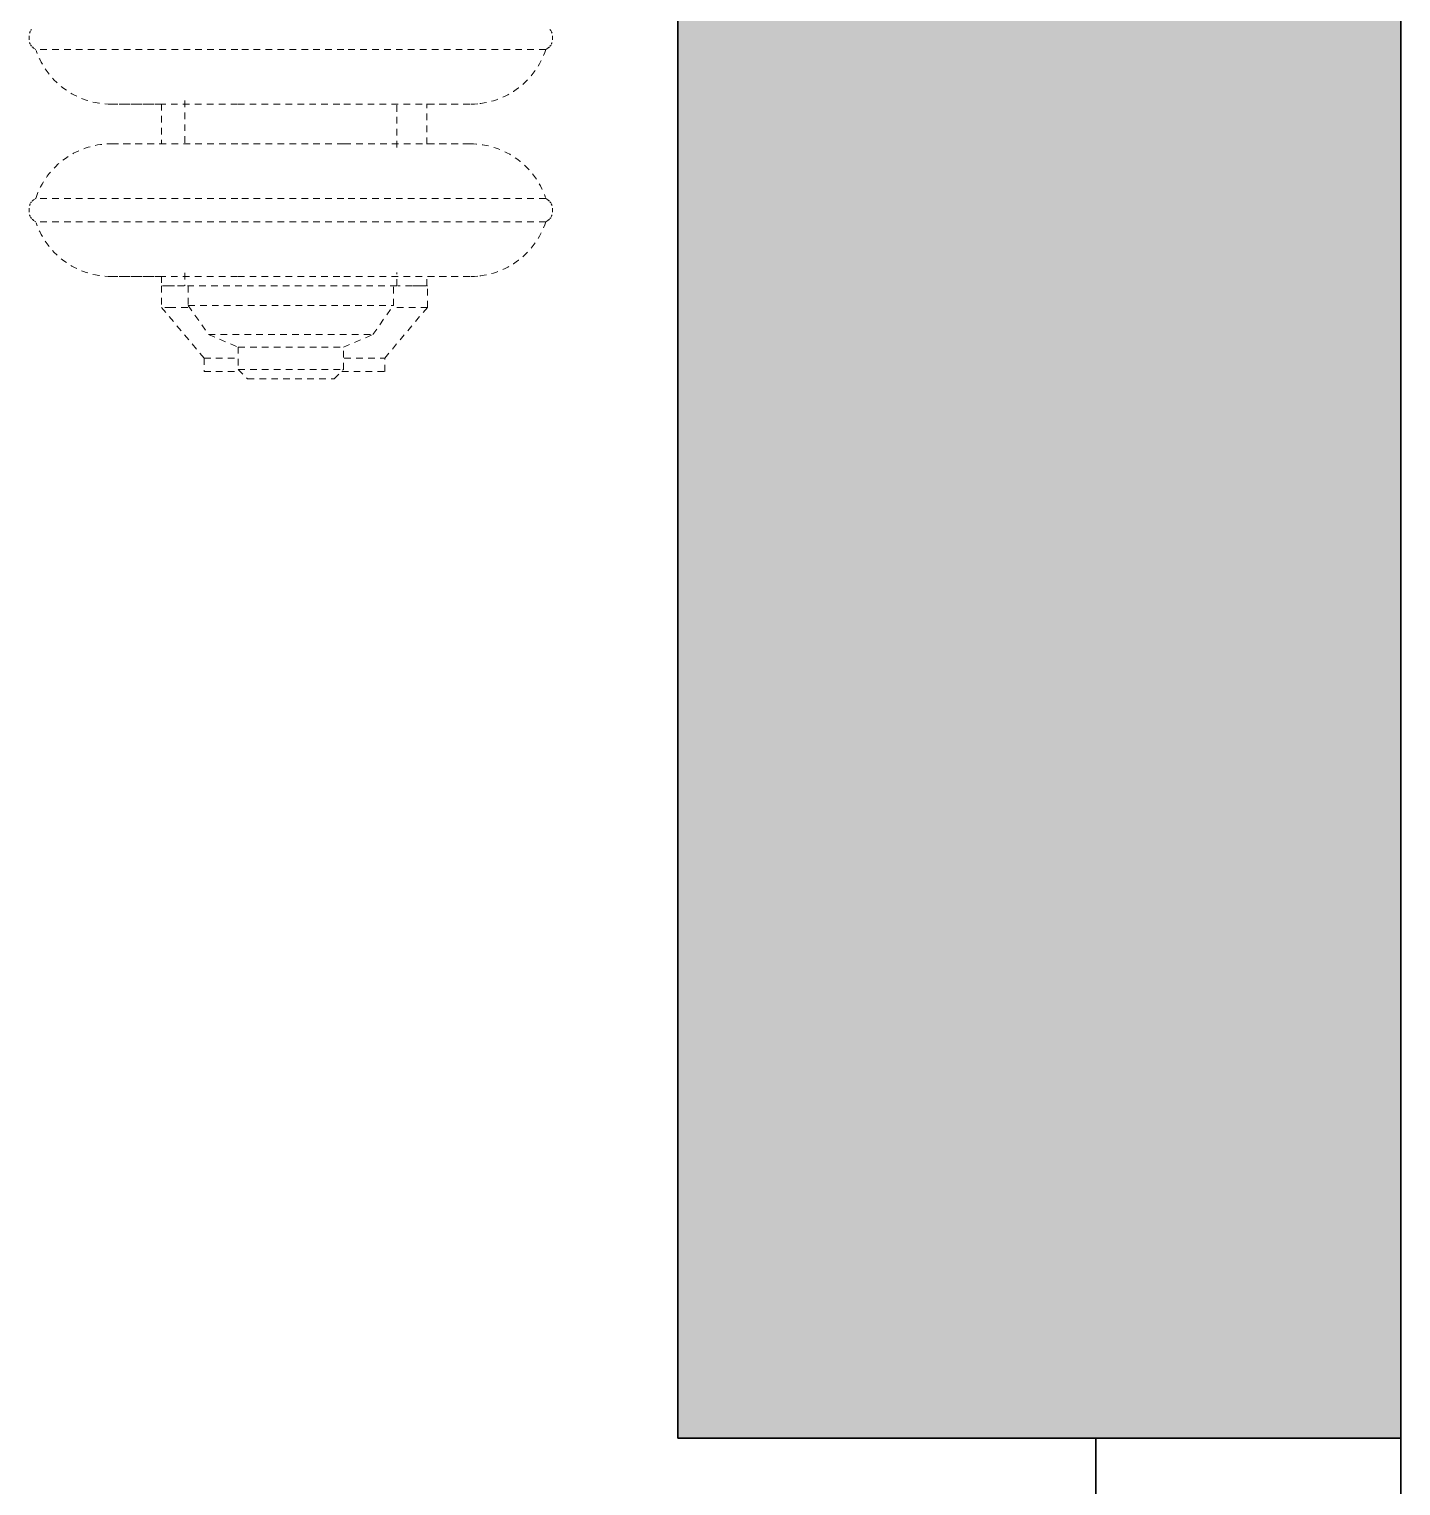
# Model space of a CAD drawing. Header units: inches. Extents: x -1176 to 1507, y -2527 to 978.
# Drawn here: x -601.43 to -575.57, y 643.98 to 671.45 of the extents above; entities that cross this region are included whole.
import ezdxf

# ---------------------------------------------------------------- set-up
doc = ezdxf.new("R2010")
doc.units = ezdxf.units.IN
doc.header["$MEASUREMENT"] = 0
doc.linetypes.add('Demolished', pattern=[0.1875, 0.125, -0.0625])
for name, color, linetype, lineweight in [('A-DOOR', 31, 'Continuous', 18), ('A-DOOR-FRAM', 31, 'Continuous', 30), ('A-GENM', 13, 'Continuous', 18), ('A-WALL', 113, 'Continuous', 18), ('A-WALL-PATT', 111, 'Continuous', 18)]:
    doc.layers.add(name, color=color, linetype=linetype, lineweight=lineweight)

# ---------------------------------------------------------------- blocks, each defined once
blk = doc.blocks.new('Single Flush - D12 3_ X 8_-8259556-3rd Floor Demo')
at = {"layer": 'A-DOOR', "color": 8, "lineweight": 30}
for p, q in [((-8.654, -31.336), (16.669, -6.013)), ((16.669, -6.013), (17.906, -7.25)), ((17.906, -7.25), (-7.417, -32.573)), ((-7.417, -32.573), (-8.654, -31.336))]:
    blk.add_line(p, q, dxfattribs=at)
at = {"layer": 'A-DOOR', "lineweight": 9}
blk.add_arc((17.906, -7.25), 35.812, 179.5, 225, dxfattribs=at)
at = {"layer": 'A-DOOR-FRAM', "color": 8}
for p, q in [((-20, -1.5), (-20, -7.25)), ((-20, -1.5), (-18, -1.5)), ((-18, -1.5), (-18, -7.25)), ((18, -1.5), (18, -7.25)), ((18, -1.5), (20, -1.5)), ((20, -1.5), (20, -7.25)), ((-20, -7.25), (-18, -7.25)), ((18, -7.25), (20, -7.25))]:
    blk.add_line(p, q, dxfattribs=at)
blk = doc.blocks.new('Cast_Iron_Radiator_8182 - Cast_Iron_Radiator_8182-V26-3rd Floor Demo')
at = {"layer": 'A-GENM', "color": 7, "linetype": 'Demolished', "lineweight": 9}
for p, q in [((-5.943, 4.848), (-5.968, 4.809)), ((-5.968, 1), (-5.968, 4.809)), ((-5.75, 4.933), (-5.787, 4.933)), ((-5.713, 4.933), (-5.75, 4.933)), ((-5.532, 4.809), (-5.557, 4.848)), ((-5.532, 1), (-5.532, 4.809)), ((-2.693, 4.848), (-2.718, 4.809)), ((-2.718, 1), (-2.718, 4.809)), ((-2.5, 4.933), (-2.537, 4.933)), ((-2.463, 4.933), (-2.5, 4.933)), ((-7.584, 2.438), (-8.542, 1.635)), ((-7.179, 2.438), (-7.584, 2.438)), ((-7.584, 2.252), (-7.584, 2.438)), ((-7.584, 1.944), (-7.584, 2.248)), ((-6.996, 2.438), (-7.179, 2.438)), ((-7.179, 2.291), (-7.179, 2.438)), ((-7.179, 2.296), (-7.179, 2.252)), ((-7.179, 2.248), (-7.179, 2.192)), ((-3.746, 2.438), (-4.501, 2.438)), ((-7.545, 1.935), (-8.095, 1.55)), ((-7.179, 1.935), (-7.545, 1.935)), ((-7.545, 1.935), (-7.545, -1.935)), ((-7.179, 2.013), (-7.179, 2.188)), ((-6.932, 2), (-7.179, 2)), ((-7.179, -2), (-7.179, 2)), ((-3.682, 2), (-4.572, 2)), ((-8.542, 1.635), (-8.792, 1.635)), ((-8.792, 1.635), (-8.792, 0.985)), ((-8.542, 1.635), (-8.542, 1.028)), ((-8.095, 1.55), (-8.331, 0.993)), ((-8.095, 1.55), (-8.095, -1.55)), ((-8.753, 0.993), (-8.929, 0.816)), ((-8.331, 0.993), (-8.753, 0.993)), ((-8.753, 0.993), (-8.753, -0.993)), ((-8.331, 0.993), (-8.331, -0.993)), ((-7.002, 1), (-7.002, -1)), ((-5.968, -1), (-5.968, 1)), ((-5.532, -1), (-5.532, 1)), ((-4.498, -1), (-4.498, 1)), ((-3.752, 1), (-3.752, -1)), ((-2.718, -1), (-2.718, 1)), ((-8.929, 0.816), (-8.929, -0.816)), ((-8.929, -0.816), (-8.753, -0.993)), ((-8.792, -0.961), (-8.792, -1.771)), ((-8.753, -0.993), (-8.331, -0.993)), ((-8.542, -1.008), (-8.542, -1.771)), ((-8.331, -0.993), (-8.095, -1.55)), ((-5.968, -4.809), (-5.968, -1)), ((-5.532, -4.809), (-5.532, -1)), ((-2.718, -4.809), (-2.718, -1)), ((-8.095, -1.55), (-7.545, -1.935)), ((-8.792, -1.771), (-8.542, -1.771)), ((-8.542, -1.771), (-7.584, -2.575)), ((-7.584, -2.575), (-7.584, -1.924)), ((-7.545, -1.935), (-7.179, -1.935)), ((-7.179, -2), (-6.928, -2)), ((-7.179, -2.287), (-7.179, -2.017)), ((-4.568, -2), (-3.678, -2)), ((-7.179, -2.301), (-7.179, -2.452)), ((-7.179, -2.551), (-7.179, -2.436)), ((-7.584, -2.575), (-7.179, -2.575)), ((-7.179, -2.562), (-6.997, -2.562)), ((-7.179, -2.565), (-7.179, -2.575)), ((-4.503, -2.562), (-3.747, -2.562)), ((-5.968, -4.809), (-5.943, -4.848)), ((-5.787, -4.933), (-5.75, -4.933)), ((-5.75, -4.933), (-5.713, -4.933)), ((-5.557, -4.848), (-5.532, -4.809)), ((-2.718, -4.809), (-2.693, -4.848)), ((-2.537, -4.933), (-2.5, -4.933)), ((-2.5, -4.933), (-2.463, -4.933))]:
    blk.add_line(p, q, dxfattribs=at)
at = {"layer": 'A-GENM', "color": 7, "linetype": 'Demolished', "lineweight": 9, "flags": 128}
for points in [[(-7.002, 3.383), (-7.001, 3.443), (-6.997, 3.503), (-6.991, 3.563), (-6.983, 3.622), (-6.972, 3.681), (-6.959, 3.74), (-6.943, 3.798), (-6.926, 3.855), (-6.906, 3.911), (-6.883, 3.967), (-6.859, 4.022), (-6.832, 4.076), (-6.804, 4.128), (-6.773, 4.18), (-6.74, 4.23), (-6.705, 4.279), (-6.668, 4.326), (-6.63, 4.372), (-6.589, 4.416), (-6.547, 4.459), (-6.503, 4.5), (-6.458, 4.539), (-6.411, 4.576), (-6.362, 4.612), (-6.312, 4.645), (-6.261, 4.677), (-6.209, 4.706), (-6.155, 4.733), (-6.101, 4.758), (-6.045, 4.781), (-5.989, 4.802)], [(-5.943, 4.848), (-5.938, 4.854), (-5.934, 4.86), (-5.929, 4.866), (-5.925, 4.872), (-5.919, 4.877)], [(-5.909, 4.887), (-5.903, 4.892), (-5.897, 4.896), (-5.891, 4.901), (-5.885, 4.905)], [(-5.872, 4.912), (-5.865, 4.915), (-5.858, 4.918), (-5.851, 4.921), (-5.844, 4.924), (-5.837, 4.926)], [(-5.662, 4.925), (-5.655, 4.923), (-5.648, 4.921), (-5.641, 4.918), (-5.634, 4.915), (-5.627, 4.912)], [(-5.614, 4.904), (-5.608, 4.9), (-5.602, 4.896), (-5.596, 4.891), (-5.591, 4.887)], [(-5.58, 4.876), (-5.575, 4.871), (-5.57, 4.865), (-5.565, 4.859), (-5.561, 4.854), (-5.557, 4.848)], [(-5.532, 4.809), (-5.475, 4.789), (-5.419, 4.767), (-5.365, 4.743), (-5.311, 4.716), (-5.258, 4.688), (-5.206, 4.657), (-5.156, 4.624), (-5.107, 4.59), (-5.059, 4.553), (-5.013, 4.515), (-4.969, 4.474), (-4.926, 4.432), (-4.885, 4.389), (-4.846, 4.343), (-4.808, 4.296), (-4.773, 4.248), (-4.739, 4.198), (-4.707, 4.147), (-4.678, 4.095), (-4.651, 4.042), (-4.625, 3.987), (-4.602, 3.932), (-4.581, 3.876), (-4.563, 3.819), (-4.547, 3.761), (-4.533, 3.703), (-4.521, 3.644), (-4.512, 3.585), (-4.505, 3.525), (-4.5, 3.465), (-4.498, 3.405), (-4.498, 3.383)], [(-3.752, 3.383), (-3.751, 3.443), (-3.747, 3.503), (-3.741, 3.563), (-3.733, 3.622), (-3.722, 3.681), (-3.709, 3.74), (-3.693, 3.798), (-3.676, 3.855), (-3.656, 3.911), (-3.633, 3.967), (-3.609, 4.022), (-3.582, 4.076), (-3.554, 4.128), (-3.523, 4.18), (-3.49, 4.23), (-3.455, 4.279), (-3.418, 4.326), (-3.38, 4.372), (-3.339, 4.416), (-3.297, 4.459), (-3.253, 4.5), (-3.208, 4.539), (-3.161, 4.576), (-3.112, 4.612), (-3.062, 4.645), (-3.011, 4.677), (-2.959, 4.706), (-2.905, 4.733), (-2.851, 4.758), (-2.795, 4.781), (-2.739, 4.802)], [(-2.693, 4.848), (-2.688, 4.854), (-2.684, 4.86), (-2.679, 4.866), (-2.675, 4.872), (-2.669, 4.877)], [(-2.659, 4.887), (-2.653, 4.892), (-2.647, 4.896), (-2.641, 4.901), (-2.635, 4.905)], [(-2.622, 4.912), (-2.615, 4.915), (-2.608, 4.918), (-2.601, 4.921), (-2.594, 4.924), (-2.587, 4.926)], [(-2.412, 4.925), (-2.405, 4.923), (-2.398, 4.921), (-2.391, 4.918), (-2.384, 4.915), (-2.377, 4.912)], [(-2.364, 4.904), (-2.358, 4.9), (-2.352, 4.896), (-2.346, 4.891), (-2.341, 4.887)], [(-7.002, 2.438), (-7.002, 2.498), (-7.002, 2.571), (-7.002, 2.642), (-7.002, 2.71), (-7.002, 2.775), (-7.002, 2.837), (-7.002, 2.896), (-7.002, 2.952), (-7.002, 3.005), (-7.002, 3.055), (-7.002, 3.102), (-7.002, 3.145), (-7.002, 3.185), (-7.002, 3.221), (-7.002, 3.254), (-7.002, 3.283), (-7.002, 3.309), (-7.002, 3.33), (-7.002, 3.348), (-7.002, 3.363), (-7.002, 3.373), (-7.002, 3.38), (-7.002, 3.383), (-7.002, 3.383)], [(-7.002, 3.383), (-7.002, 3.381), (-7.002, 3.375), (-7.002, 3.366), (-7.002, 3.353), (-7.002, 3.336), (-7.002, 3.315), (-7.002, 3.29), (-7.002, 3.262), (-7.002, 3.23), (-7.002, 3.195), (-7.002, 3.156), (-7.002, 3.114), (-7.002, 3.068), (-7.002, 3.019), (-7.002, 2.967), (-7.002, 2.911), (-7.002, 2.853), (-7.002, 2.792), (-7.002, 2.727), (-7.002, 2.66), (-7.002, 2.591), (-7.002, 2.518), (-7.002, 2.444), (-7.002, 2.367), (-7.002, 2.288), (-7.002, 2.206), (-7.002, 2.123), (-7.002, 2.038), (-7.002, 1.952), (-7.002, 1.864), (-7.002, 1.774), (-7.002, 1.683), (-7.002, 1.591), (-7.002, 1.499), (-7.002, 1.405), (-7.002, 1.311), (-7.002, 1.216), (-7.002, 1.121), (-7.002, 1.026), (-7.002, 1)], [(-4.498, 3.383), (-4.498, 3.381), (-4.498, 3.375), (-4.498, 3.366), (-4.498, 3.353), (-4.498, 3.336), (-4.498, 3.315), (-4.498, 3.29), (-4.498, 3.262), (-4.498, 3.23), (-4.498, 3.195), (-4.498, 3.156), (-4.498, 3.114), (-4.498, 3.068), (-4.498, 3.019), (-4.498, 2.967), (-4.498, 2.911), (-4.498, 2.853), (-4.498, 2.792), (-4.498, 2.727), (-4.498, 2.66), (-4.498, 2.591), (-4.498, 2.518), (-4.498, 2.444)], [(-4.498, 1), (-4.498, 1.095), (-4.498, 1.19), (-4.498, 1.285), (-4.498, 1.38), (-4.498, 1.473), (-4.498, 1.566), (-4.498, 1.659), (-4.498, 1.75), (-4.498, 1.839), (-4.498, 1.928), (-4.498, 2.015), (-4.498, 2.1), (-4.498, 2.184), (-4.498, 2.266), (-4.498, 2.346), (-4.498, 2.423), (-4.498, 2.498), (-4.498, 2.571), (-4.498, 2.642), (-4.498, 2.71), (-4.498, 2.775), (-4.498, 2.837), (-4.498, 2.896), (-4.498, 2.952), (-4.498, 3.005), (-4.498, 3.055), (-4.498, 3.102), (-4.498, 3.145), (-4.498, 3.185), (-4.498, 3.221), (-4.498, 3.254), (-4.498, 3.283), (-4.498, 3.309), (-4.498, 3.33), (-4.498, 3.348), (-4.498, 3.363), (-4.498, 3.373), (-4.498, 3.38), (-4.498, 3.383), (-4.498, 3.383)], [(-3.752, 2.438), (-3.752, 2.498), (-3.752, 2.571), (-3.752, 2.642), (-3.752, 2.71), (-3.752, 2.775), (-3.752, 2.837), (-3.752, 2.896), (-3.752, 2.952), (-3.752, 3.005), (-3.752, 3.055), (-3.752, 3.102), (-3.752, 3.145), (-3.752, 3.185), (-3.752, 3.221), (-3.752, 3.254), (-3.752, 3.283), (-3.752, 3.309), (-3.752, 3.33), (-3.752, 3.348), (-3.752, 3.363), (-3.752, 3.373), (-3.752, 3.38), (-3.752, 3.383), (-3.752, 3.383)], [(-3.752, 3.383), (-3.752, 3.381), (-3.752, 3.375), (-3.752, 3.366), (-3.752, 3.353), (-3.752, 3.336), (-3.752, 3.315), (-3.752, 3.29), (-3.752, 3.262), (-3.752, 3.23), (-3.752, 3.195), (-3.752, 3.156), (-3.752, 3.114), (-3.752, 3.068), (-3.752, 3.019), (-3.752, 2.967), (-3.752, 2.911), (-3.752, 2.853), (-3.752, 2.792), (-3.752, 2.727), (-3.752, 2.66), (-3.752, 2.591), (-3.752, 2.518), (-3.752, 2.444), (-3.752, 2.367), (-3.752, 2.288), (-3.752, 2.206), (-3.752, 2.123), (-3.752, 2.038), (-3.752, 1.952), (-3.752, 1.864), (-3.752, 1.774), (-3.752, 1.683), (-3.752, 1.591), (-3.752, 1.499), (-3.752, 1.405), (-3.752, 1.311), (-3.752, 1.216), (-3.752, 1.121), (-3.752, 1.026), (-3.752, 1)], [(-7.002, -1), (-7.002, -1.095), (-7.002, -1.19), (-7.002, -1.285), (-7.002, -1.38), (-7.002, -1.473), (-7.002, -1.566), (-7.002, -1.659), (-7.002, -1.75), (-7.002, -1.839), (-7.002, -1.928), (-7.002, -2.015), (-7.002, -2.1), (-7.002, -2.184), (-7.002, -2.266), (-7.002, -2.346), (-7.002, -2.423), (-7.002, -2.498), (-7.002, -2.571), (-7.002, -2.642), (-7.002, -2.71), (-7.002, -2.775), (-7.002, -2.837), (-7.002, -2.896), (-7.002, -2.952), (-7.002, -3.005), (-7.002, -3.055), (-7.002, -3.102), (-7.002, -3.145), (-7.002, -3.185), (-7.002, -3.221), (-7.002, -3.254), (-7.002, -3.283), (-7.002, -3.309), (-7.002, -3.33), (-7.002, -3.348), (-7.002, -3.363), (-7.002, -3.373), (-7.002, -3.38), (-7.002, -3.383), (-7.002, -3.383)], [(-4.498, -3.383), (-4.498, -3.381), (-4.498, -3.375), (-4.498, -3.366), (-4.498, -3.353), (-4.498, -3.336), (-4.498, -3.315), (-4.498, -3.29), (-4.498, -3.262), (-4.498, -3.23), (-4.498, -3.195), (-4.498, -3.156), (-4.498, -3.114), (-4.498, -3.068), (-4.498, -3.019), (-4.498, -2.967), (-4.498, -2.911), (-4.498, -2.853), (-4.498, -2.792), (-4.498, -2.727), (-4.498, -2.66), (-4.498, -2.591), (-4.498, -2.518), (-4.498, -2.444), (-4.498, -2.367), (-4.498, -2.288), (-4.498, -2.206), (-4.498, -2.123), (-4.498, -2.038), (-4.498, -1.952), (-4.498, -1.864), (-4.498, -1.774), (-4.498, -1.683), (-4.498, -1.591), (-4.498, -1.499), (-4.498, -1.405), (-4.498, -1.311), (-4.498, -1.216), (-4.498, -1.121), (-4.498, -1.026), (-4.498, -1)], [(-3.752, -1), (-3.752, -1.095), (-3.752, -1.19), (-3.752, -1.285), (-3.752, -1.38), (-3.752, -1.473), (-3.752, -1.566), (-3.752, -1.659), (-3.752, -1.75), (-3.752, -1.839), (-3.752, -1.928), (-3.752, -2.015), (-3.752, -2.1), (-3.752, -2.184), (-3.752, -2.266), (-3.752, -2.346), (-3.752, -2.423), (-3.752, -2.498), (-3.752, -2.571), (-3.752, -2.642), (-3.752, -2.71), (-3.752, -2.775), (-3.752, -2.837), (-3.752, -2.896), (-3.752, -2.952), (-3.752, -3.005), (-3.752, -3.055), (-3.752, -3.102), (-3.752, -3.145), (-3.752, -3.185), (-3.752, -3.221), (-3.752, -3.254), (-3.752, -3.283), (-3.752, -3.309), (-3.752, -3.33), (-3.752, -3.348), (-3.752, -3.363), (-3.752, -3.373), (-3.752, -3.38), (-3.752, -3.383), (-3.752, -3.383)], [(-7.002, -3.383), (-7.002, -3.381), (-7.002, -3.375), (-7.002, -3.366), (-7.002, -3.353), (-7.002, -3.336), (-7.002, -3.315), (-7.002, -3.29), (-7.002, -3.262), (-7.002, -3.23), (-7.002, -3.195), (-7.002, -3.156), (-7.002, -3.114), (-7.002, -3.068), (-7.002, -3.019), (-7.002, -2.967), (-7.002, -2.911), (-7.002, -2.853), (-7.002, -2.792), (-7.002, -2.727), (-7.002, -2.66), (-7.002, -2.591), (-7.002, -2.561)], [(-4.498, -2.571), (-4.498, -2.642), (-4.498, -2.71), (-4.498, -2.775), (-4.498, -2.837), (-4.498, -2.896), (-4.498, -2.952), (-4.498, -3.005), (-4.498, -3.055), (-4.498, -3.102), (-4.498, -3.145), (-4.498, -3.185), (-4.498, -3.221), (-4.498, -3.254), (-4.498, -3.283), (-4.498, -3.309), (-4.498, -3.33), (-4.498, -3.348), (-4.498, -3.363), (-4.498, -3.373), (-4.498, -3.38), (-4.498, -3.383), (-4.498, -3.383)], [(-3.752, -3.383), (-3.752, -3.381), (-3.752, -3.375), (-3.752, -3.366), (-3.752, -3.353), (-3.752, -3.336), (-3.752, -3.315), (-3.752, -3.29), (-3.752, -3.262), (-3.752, -3.23), (-3.752, -3.195), (-3.752, -3.156), (-3.752, -3.114), (-3.752, -3.068), (-3.752, -3.019), (-3.752, -2.967), (-3.752, -2.911), (-3.752, -2.853), (-3.752, -2.792), (-3.752, -2.727), (-3.752, -2.66), (-3.752, -2.591), (-3.752, -2.562)], [(-6.995, -3.525), (-7, -3.465), (-7.002, -3.405), (-7.002, -3.383)], [(-5.968, -4.809), (-6.025, -4.789), (-6.081, -4.767), (-6.135, -4.743), (-6.189, -4.716), (-6.242, -4.688), (-6.294, -4.657), (-6.344, -4.624), (-6.393, -4.59), (-6.441, -4.553), (-6.487, -4.515), (-6.531, -4.474), (-6.574, -4.432), (-6.615, -4.389), (-6.654, -4.343), (-6.692, -4.296), (-6.727, -4.248), (-6.761, -4.198), (-6.793, -4.147), (-6.822, -4.095), (-6.849, -4.042), (-6.875, -3.987), (-6.898, -3.932), (-6.919, -3.876), (-6.937, -3.819), (-6.953, -3.761), (-6.967, -3.703), (-6.979, -3.644), (-6.988, -3.585), (-6.994, -3.532)], [(-4.498, -3.383), (-4.499, -3.443), (-4.503, -3.503), (-4.509, -3.563), (-4.517, -3.622), (-4.528, -3.681), (-4.541, -3.74), (-4.557, -3.798), (-4.574, -3.855), (-4.594, -3.911), (-4.617, -3.967), (-4.641, -4.022), (-4.668, -4.076), (-4.696, -4.128), (-4.727, -4.18), (-4.76, -4.23), (-4.795, -4.279), (-4.832, -4.326), (-4.87, -4.372), (-4.911, -4.416), (-4.953, -4.459), (-4.997, -4.5), (-5.042, -4.539), (-5.089, -4.576), (-5.138, -4.612), (-5.188, -4.645), (-5.239, -4.677), (-5.291, -4.706), (-5.345, -4.733), (-5.399, -4.758), (-5.455, -4.781), (-5.511, -4.802)], [(-3.745, -3.525), (-3.75, -3.465), (-3.752, -3.405), (-3.752, -3.383)], [(-2.718, -4.809), (-2.775, -4.789), (-2.831, -4.767), (-2.885, -4.743), (-2.939, -4.716), (-2.992, -4.688), (-3.044, -4.657), (-3.094, -4.624), (-3.143, -4.59), (-3.191, -4.553), (-3.237, -4.515), (-3.281, -4.474), (-3.324, -4.432), (-3.365, -4.389), (-3.404, -4.343), (-3.442, -4.296), (-3.477, -4.248), (-3.511, -4.198), (-3.543, -4.147), (-3.572, -4.095), (-3.599, -4.042), (-3.625, -3.987), (-3.648, -3.932), (-3.669, -3.876), (-3.687, -3.819), (-3.703, -3.761), (-3.717, -3.703), (-3.729, -3.644), (-3.738, -3.585), (-3.744, -3.532)], [(-5.92, -4.876), (-5.925, -4.871), (-5.93, -4.865), (-5.935, -4.859), (-5.939, -4.854), (-5.943, -4.848)], [(-5.886, -4.904), (-5.892, -4.9), (-5.898, -4.896), (-5.904, -4.891), (-5.909, -4.887)], [(-5.838, -4.925), (-5.845, -4.923), (-5.852, -4.921), (-5.859, -4.918), (-5.866, -4.915), (-5.873, -4.912)], [(-5.628, -4.912), (-5.635, -4.915), (-5.642, -4.918), (-5.649, -4.921), (-5.656, -4.924), (-5.663, -4.926)], [(-5.591, -4.887), (-5.597, -4.892), (-5.603, -4.896), (-5.609, -4.901), (-5.615, -4.905)], [(-5.557, -4.848), (-5.562, -4.854), (-5.566, -4.86), (-5.571, -4.866), (-5.575, -4.872), (-5.581, -4.877)], [(-2.67, -4.876), (-2.675, -4.871), (-2.68, -4.865), (-2.685, -4.859), (-2.689, -4.854), (-2.693, -4.848)], [(-2.636, -4.904), (-2.642, -4.9), (-2.648, -4.896), (-2.654, -4.891), (-2.659, -4.887)], [(-2.588, -4.925), (-2.595, -4.923), (-2.602, -4.921), (-2.609, -4.918), (-2.616, -4.915), (-2.623, -4.912)], [(-2.378, -4.912), (-2.385, -4.915), (-2.392, -4.918), (-2.399, -4.921), (-2.406, -4.924), (-2.413, -4.926)], [(-2.341, -4.887), (-2.347, -4.892), (-2.353, -4.896), (-2.359, -4.901), (-2.365, -4.905)]]:
    blk.add_lwpolyline(points, dxfattribs=at)

msp = doc.modelspace()

# ---------------------------------------------------------------- hatches: boundary and pattern name
at = {"layer": 'A-WALL-PATT', "lineweight": 9}
h = msp.add_hatch(color=7, dxfattribs=at)
h.paths.add_polyline_path([(-578.515, 563.684), (-575.571, 563.684), (-575.571, 604.874), (-589.205, 604.874), (-589.205, 563.684)], flags=0)
h.paths.add_polyline_path([(-575.571, 644.874), (-575.571, 710.374), (-589.205, 710.374), (-589.205, 644.874), (-578.515, 644.874)], flags=0)
h.paths.add_polyline_path([(-575.571, 746.874), (-575.571, 789.874), (-589.205, 789.874), (-589.205, 746.874), (-578.515, 746.874)], flags=0)

# ---------------------------------------------------------------- linework, layer by layer
at = {"layer": 'A-WALL', "color": 8, "lineweight": 30}
for p, q in [((-589.205, 710.374), (-589.205, 644.874)), ((-575.571, 644.874), (-575.571, 710.374)), ((-589.205, 644.874), (-575.571, 644.874))]:
    msp.add_line(p, q, dxfattribs=at)

# ---------------------------------------------------------------- block references
at = {"layer": 'A-DOOR', "rotation": 89.99999999999991}
msp.add_blockref('Single Flush - D12 3_ X 8_-8259556-3rd Floor Demo', (-582.821, 624.874), dxfattribs=at)
at = {"layer": 'A-GENM', "color": 7, "linetype": 'Demolished', "lineweight": 9, "rotation": 89.99999999999933}
msp.add_blockref('Cast_Iron_Radiator_8182 - Cast_Iron_Radiator_8182-V26-3rd Floor Demo', (-596.5, 673.785), dxfattribs=at)

doc.saveas('drawing.dxf')
